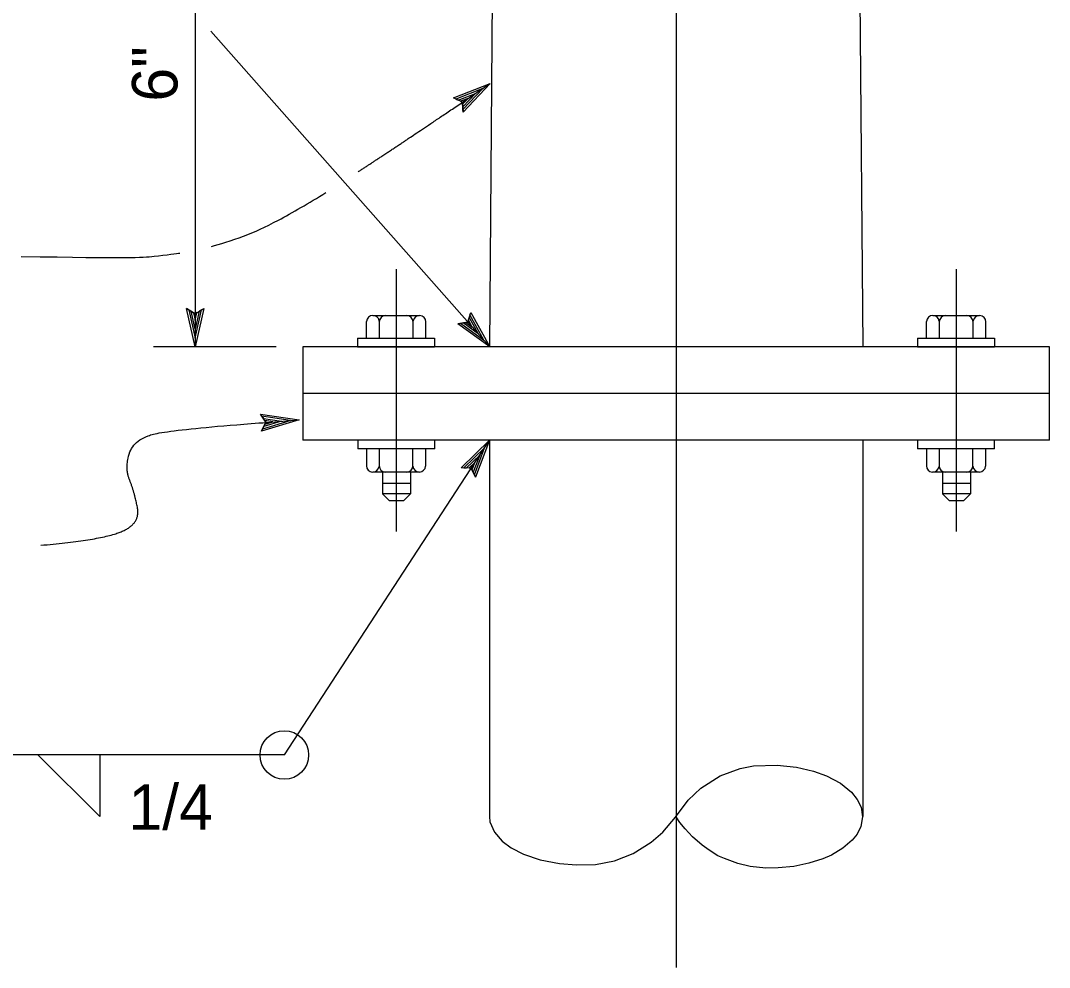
# Model space of a CAD drawing. Extents: x -894 to 867, y -474 to 712.
# Drawn here: x -250.7 to -92.2, y -156.3 to -10.5 of the extents above; entities that cross this region are included whole.
import ezdxf

# ---------------------------------------------------------------- set-up
doc = ezdxf.new("R2010")
doc.units = 0
for name, color, linetype in [('10 Sheet Format', 7, 'Continuous'), ('56 Stage 3 Anno', 7, 'Continuous'), ('57 Undefined', 7, 'Continuous'), ('60 Nongeo Data', 7, 'Continuous')]:
    doc.layers.add(name, color=color, linetype=linetype)

msp = doc.modelspace()

# ---------------------------------------------------------------- linework, layer by layer
at = {"layer": '10 Sheet Format'}
for p, q in [((-149.71, 231.29), (-149.71, -156.27)), ((-192.83, -48.74), (-192.83, -89.12)), ((-106.58, -48.74), (-106.58, -89.12))]:
    msp.add_line(p, q, dxfattribs=at)
at = {"layer": '56 Stage 3 Anno'}
for p, q in [((-238.46, -133.04), (-247.94, -123.57)), ((-238.46, -123.57), (-238.46, -133.04))]:
    msp.add_line(p, q, dxfattribs=at)
msp.add_lwpolyline([(-222.47, -54.81), (-223.79, -60.71), (-225.1, -54.81), (-224.75, -55.02), (-223.79, -59.35), (-222.82, -55.02), (-223.17, -55.23), (-223.79, -58), (-224.4, -55.23), (-224.05, -55.44), (-223.79, -56.64), (-223.52, -55.43), (-223.79, -55.6), (-225.1, -54.81), (-223.79, -55.6)], close=True, dxfattribs=at)
at = {"layer": '60 Nongeo Data'}
for p, q in [((-223.79, 25.54), (-223.79, -60.71)), ((-177.74, 25.54), (-178.46, -60.71)), ((-121.68, 25.54), (-120.96, -60.71)), ((-221.38, -12.11), (-178.41, -60.71)), ((-197.37, -59.37), (-197.37, -56.79)), ((-196.42, -55.87), (-189.21, -55.87)), ((-195.42, -56.85), (-195.42, -59.37)), ((-190.2, -59.37), (-190.2, -56.71)), ((-188.24, -59.37), (-188.24, -56.84)), ((-111.12, -59.37), (-111.12, -56.79)), ((-110.17, -55.87), (-102.96, -55.87)), ((-109.17, -56.85), (-109.17, -59.37)), ((-103.95, -59.37), (-103.95, -56.71)), ((-101.99, -59.37), (-101.99, -56.84)), ((-198.76, -59.37), (-198.76, -60.71)), ((-198.76, -59.37), (-186.9, -59.37)), ((-186.9, -59.37), (-186.9, -60.71)), ((-112.51, -59.37), (-112.51, -60.71)), ((-112.51, -59.37), (-100.65, -59.37)), ((-100.65, -59.37), (-100.65, -60.71)), ((-211.29, -60.71), (-230.18, -60.71)), ((-92.21, -60.71), (-207.21, -60.71)), ((-207.21, -60.71), (-207.21, -75.09)), ((-198.76, -60.71), (-186.9, -60.71)), ((-112.51, -60.71), (-100.65, -60.71)), ((-92.21, -75.09), (-92.21, -60.71)), ((-92.21, -67.9), (-207.21, -67.9)), ((-210.04, -123.56), (-178.46, -75.09)), ((-92.21, -75.09), (-207.21, -75.09)), ((-198.75, -75.08), (-198.75, -76.43)), ((-186.89, -75.08), (-198.75, -75.08)), ((-186.89, -76.43), (-186.89, -75.08)), ((-178.46, -75.09), (-178.46, -133.05)), ((-120.96, -75.09), (-120.96, -133.04)), ((-112.5, -75.08), (-112.5, -76.43)), ((-100.64, -75.08), (-112.5, -75.08)), ((-100.64, -76.43), (-100.64, -75.08)), ((-186.89, -76.43), (-198.75, -76.43)), ((-197.41, -76.43), (-197.41, -79.03)), ((-195.46, -76.43), (-195.46, -79.15)), ((-190.24, -79.01), (-190.24, -76.43)), ((-188.28, -76.43), (-188.28, -79.07)), ((-100.64, -76.43), (-112.5, -76.43)), ((-111.16, -76.43), (-111.16, -79.03)), ((-109.21, -76.43), (-109.21, -79.15)), ((-103.99, -79.01), (-103.99, -76.43)), ((-102.03, -76.43), (-102.03, -79.07)), ((-189.23, -79.99), (-196.44, -79.99)), ((-194.91, -79.99), (-194.91, -83.36)), ((-190.6, -79.99), (-190.6, -83.36)), ((-102.98, -79.99), (-110.19, -79.99)), ((-108.66, -79.99), (-108.66, -83.36)), ((-104.35, -79.99), (-104.35, -83.36)), ((-194.91, -81.68), (-190.6, -81.68)), ((-108.66, -81.68), (-104.35, -81.68)), ((-190.6, -83.36), (-194.91, -83.36)), ((-194.91, -83.36), (-193.83, -84.44)), ((-190.6, -83.36), (-191.68, -84.44)), ((-104.35, -83.36), (-108.66, -83.36)), ((-108.66, -83.36), (-107.58, -84.44)), ((-104.35, -83.36), (-105.43, -84.44)), ((-191.68, -84.44), (-193.83, -84.44)), ((-105.43, -84.44), (-107.58, -84.44)), ((-210.04, -123.56), (-255.76, -123.56))]:
    msp.add_line(p, q, dxfattribs=at)
for points in [[(-183.99, -22.38), (-178.36, -20.16), (-182.52, -24.55), (-182.54, -24.15), (-179.49, -20.93), (-183.63, -22.55), (-183.26, -22.72), (-180.62, -21.68), (-182.57, -23.74), (-182.59, -23.33), (-181.74, -22.44), (-182.89, -22.89), (-182.6, -23.03), (-182.52, -24.55), (-182.6, -23.03)], [(-181.33, -55.42), (-178.41, -60.71), (-183.3, -57.16), (-182.9, -57.08), (-179.32, -59.69), (-181.46, -55.8), (-181.58, -56.19), (-180.21, -58.68), (-182.5, -57.01), (-182.1, -56.94), (-181.11, -57.66), (-181.7, -56.58), (-181.8, -56.88), (-183.3, -57.16), (-181.8, -56.88)], [(-213.74, -71.06), (-207.76, -71.97), (-213.56, -73.69), (-213.38, -73.32), (-209.13, -72.07), (-213.51, -71.4), (-213.28, -71.73), (-210.47, -72.15), (-213.19, -72.96), (-213.01, -72.6), (-211.83, -72.25), (-213.05, -72.07), (-212.87, -72.32), (-213.56, -73.69), (-212.87, -72.32)], [(-182.79, -79.32), (-178.46, -75.09), (-180.58, -80.75), (-180.76, -80.39), (-179.2, -76.24), (-182.38, -79.33), (-181.97, -79.35), (-179.94, -77.37), (-180.94, -80.02), (-181.12, -79.65), (-180.69, -78.51), (-181.57, -79.36), (-181.25, -79.38), (-180.58, -80.75), (-181.25, -79.38)]]:
    msp.add_lwpolyline(points, close=True, dxfattribs=at)
msp.add_lwpolyline([(-178.46, -133.05), (-178.37, -133.85), (-177.69, -135.44), (-176.49, -136.81), (-175.09, -137.85), (-173.19, -138.82), (-170.64, -139.68), (-167.69, -140.27), (-165.07, -140.49), (-162.12, -140.44), (-159.2, -139.84), (-156.34, -138.72), (-153.55, -137), (-151.76, -135.46), (-149.79, -133.14), (-147.87, -130.53), (-145.91, -128.67), (-142.93, -126.78), (-139.86, -125.63), (-137.78, -125.23), (-134.13, -125.13), (-131.15, -125.45), (-128.56, -126.04), (-126.52, -126.78), (-124.4, -127.9), (-122.69, -129.29), (-121.8, -130.4), (-121.22, -131.59), (-120.98, -133.08), (-121.24, -134.56), (-121.84, -135.75), (-122.59, -136.7), (-124, -137.92), (-125.77, -138.97), (-127.13, -139.56), (-129.24, -140.24), (-131.58, -140.71), (-133.96, -140.95), (-135.9, -140.98), (-138.3, -140.73), (-140.18, -140.28), (-142.25, -139.51), (-143.27, -139.1), (-144.59, -138.23), (-145.67, -137.47), (-147.18, -136.16), (-148.33, -134.94), (-149.11, -133.94), (-149.68, -133.1)], dxfattribs=at)
msp.add_circle((-210.04, -123.56), 3.74, dxfattribs=at)
for centre, start, end in [((-196.39, -56.85), 4.8048, 176.3828), ((-194.44, -56.85), 92.9268, 180.3985), ((-191.19, -56.85), 0.4996, 88.1024), ((-189.22, -56.85), 0.7224, 171.7875), ((-110.14, -56.85), 4.8048, 176.3828), ((-108.19, -56.85), 92.9268, 180.3985), ((-104.94, -56.85), 0.4996, 88.1024), ((-102.97, -56.85), 0.7224, 171.7875), ((-196.43, -79.01), 180.7224, 351.7875), ((-194.46, -79.01), 180.4996, 268.1024), ((-191.21, -79.01), 272.9268, 0.3985), ((-189.26, -79.01), 184.8049, 356.3828), ((-110.18, -79.01), 180.7224, 351.7875), ((-108.21, -79.01), 180.4996, 268.1024), ((-104.96, -79.01), 272.9268, 0.3985), ((-103.01, -79.01), 184.8049, 356.3828)]:
    msp.add_arc(centre, 0.978, start, end, dxfattribs=at)
for points, degree in [([(-198.67, -33.74), (-194.3, -30.88), (-187.97, -26.65), (-178.36, -20.16)], 2), ([(-221.27, -45.24), (-220.11, -44.93), (-216.1, -43.71), (-211.48, -41.58), (-206.23, -38.57), (-203.65, -36.94)], 3), ([(-250.6, -46.78), (-233.96, -47.06), (-230.02, -46.84), (-226.45, -46.3), (-226.16, -46.26)], 3), ([(-247.57, -91.26), (-238.97, -90.55), (-232.14, -88.1), (-233.19, -82.84), (-234.59, -79.51), (-233.36, -75.12), (-227.75, -73.37), (-207.76, -71.97)], 2)]:
    msp.add_open_spline(points, degree=degree, dxfattribs=at)

# ---------------------------------------------------------------- texts
at = {"layer": '57 Undefined'}
msp.add_text('6"', height=7, rotation=90, dxfattribs=at).set_placement((-226.51, -22.94))
msp.add_text('1/4', height=7, dxfattribs=at).set_placement((-234.06, -135.08))

doc.saveas('drawing.dxf')
